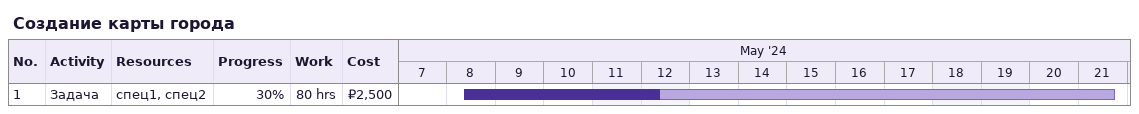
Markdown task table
Создание карты города

| ID | Task | Start | Finish | Resources | % complete | Work (h) | Cost (₽) |
|---|---|---|---|---|---|---|---|
| 1 | Задача | 2024-05-08 | 2024-05-21 | спец1, спец2 | 30 | 80 | 2500 |
